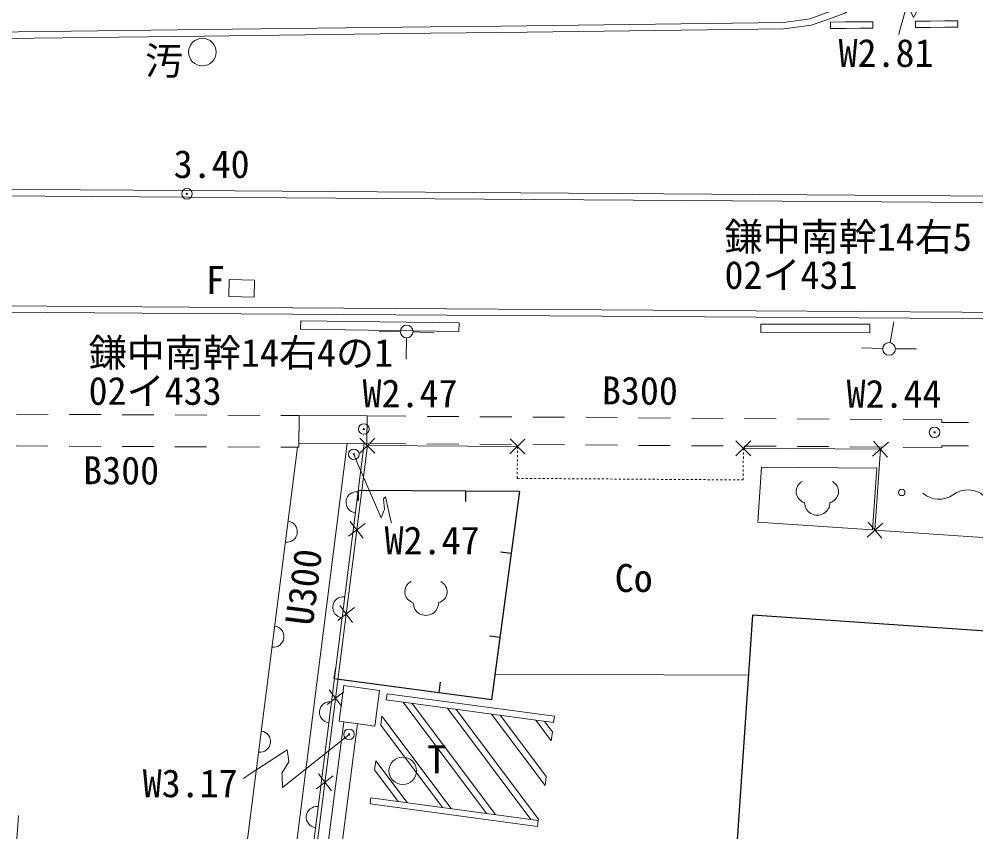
# Model space of a CAD drawing. Units: millimetres on the paper. Extents: x -630 to 607, y -589 to 603.
# Drawn here: x 120.98 to 166.2, y 202.83 to 241.23 of the extents above; entities that cross this region are included whole.
import ezdxf
from ezdxf.enums import TextEntityAlignment as Align

# ---------------------------------------------------------------- set-up
doc = ezdxf.new("R2010")
doc.units = ezdxf.units.MM
doc.linetypes.add('DASHED', pattern=[7.5, 6, -1.5])
doc.layers.add('0-0', color=7, linetype='Continuous')
for name, color, linetype, lineweight in [('0-8_S-BGD', 7, 'Continuous', 13), ('0-9_S-BGD-HTXT', 7, 'Continuous', 13), ('0-A_S-BGD-TXT', 7, 'Continuous', 13)]:
    doc.layers.add(name, color=color, linetype=linetype, lineweight=lineweight)
doc.styles.add('ＭＳ ゴシック', font='')
doc.styles.get('ＭＳ ゴシック').set_extended_font_data('MS Gothic')

# ---------------------------------------------------------------- blocks, each defined once
blk = doc.blocks.new('~1193')
at = {"layer": '0-8_S-BGD'}
blk.add_line((49689055, -156943793), (49686907, -156942365), dxfattribs=at)
blk = doc.blocks.new('~1192')
at = {"layer": '0-8_S-BGD'}
blk.add_line((49688944, -156943960), (49686796, -156942531), dxfattribs=at)
blk = doc.blocks.new('~1191')
at = {"layer": '0-8_S-BGD'}
blk.add_line((49680971, -156938410), (49677875, -156936306), dxfattribs=at)
blk = doc.blocks.new('~1190')
at = {"layer": '0-8_S-BGD'}
blk.add_line((49680858, -156938576), (49677763, -156936472), dxfattribs=at)
blk = doc.blocks.new('~1179')
at = {"layer": '0-8_S-BGD'}
blk.add_line((49676610, -156938154), (49677946, -156939048), dxfattribs=at)
blk = doc.blocks.new('~1178')
at = {"layer": '0-8_S-BGD'}
blk.add_line((49676249.2, -156938695.2), (49677585, -156939588), dxfattribs=at)
blk = doc.blocks.new('~1015')
at = {"layer": '0-8_S-BGD'}
for p, q in [((49670279, -156933926), (49670637.8, -156934165.6)), ((49671053.6, -156934443.3), (49671677.3, -156934859.8)), ((49672093.1, -156935137.5), (49672716.8, -156935554.1)), ((49673132.6, -156935831.7), (49673756.4, -156936248.3)), ((49674172.2, -156936525.9), (49674795.9, -156936942.5)), ((49675211.7, -156937220.2), (49675835.4, -156937636.7)), ((49676251.2, -156937914.4), (49676610, -156938154))]:
    blk.add_line(p, q, dxfattribs=at)
blk = doc.blocks.new('~1014')
at = {"layer": '0-8_S-BGD'}
for p, q in [((49669861, -156934549), (49670220.8, -156934789.2)), ((49670636.6, -156935066.9), (49671260.3, -156935483.4)), ((49671676.1, -156935761.1), (49672299.8, -156936177.6)), ((49672715.6, -156936455.2), (49673339.4, -156936871.8)), ((49673755.2, -156937149.4), (49674378.9, -156937565.9)), ((49674794.7, -156937843.6), (49675418.4, -156938260.1)), ((49675834.2, -156938537.8), (49676194, -156938778))]:
    blk.add_line(p, q, dxfattribs=at)
blk = doc.blocks.new('~1013')
at = {"layer": '0-8_S-BGD'}
for p, q in [((49677946, -156939048), (49678707.8, -156939559)), ((49679123.1, -156939837.5), (49679746, -156940255.3)), ((49680161.2, -156940533.8), (49680784.1, -156940951.5)), ((49681199.3, -156941230.1), (49681822.2, -156941647.8)), ((49682237.4, -156941926.3), (49682860.3, -156942344.1)), ((49683275.6, -156942622.6), (49683898.4, -156943040.4)), ((49684313.7, -156943318.9), (49684936.6, -156943736.7)), ((49685351.8, -156944015.2), (49685974.7, -156944432.9)), ((49686389.9, -156944711.5), (49687012.8, -156945129.2)), ((49687428, -156945407.7), (49688050.9, -156945825.5)), ((49688466.2, -156946104), (49689228, -156946615))]:
    blk.add_line(p, q, dxfattribs=at)
blk = doc.blocks.new('~1012')
at = {"layer": '0-8_S-BGD'}
for p, q in [((49677585, -156939588), (49678346.5, -156940098.8)), ((49678761.7, -156940377.3), (49679384.6, -156940795.1)), ((49679799.8, -156941073.6), (49680422.7, -156941491.4)), ((49680837.9, -156941770), (49681460.7, -156942187.7)), ((49681876, -156942466.3), (49682498.8, -156942884.1)), ((49682914.1, -156943162.6), (49683536.9, -156943580.4)), ((49683952.2, -156943858.9), (49684575, -156944276.7)), ((49684990.3, -156944555.3), (49685613.1, -156944973)), ((49686028.3, -156945251.6), (49686651.2, -156945669.4)), ((49687066.4, -156945947.9), (49687689.3, -156946365.7)), ((49688104.5, -156946644.2), (49688866, -156947155))]:
    blk.add_line(p, q, dxfattribs=at)
blk = doc.blocks.new('~1011')
at = {"layer": '0-8_S-BGD'}
for p, q in [((49689195.5, -156946663.5), (49689719.7, -156947016.2)), ((49690134.6, -156947295.2), (49690756.9, -156947713.9)), ((49691171.8, -156947993), (49691794.1, -156948411.6)), ((49692208.9, -156948690.7), (49692831.2, -156949109.3)), ((49693246.1, -156949388.4), (49693868.4, -156949807)), ((49694283.2, -156950086.1), (49694905.5, -156950504.8)), ((49695320.4, -156950783.8), (49695942.7, -156951202.5)), ((49696357.5, -156951481.6), (49696979.8, -156951900.2)), ((49697394.7, -156952179.3), (49698017, -156952597.9)), ((49698431.8, -156952877), (49699054.1, -156953295.6)), ((49699469, -156953574.7), (49700091.3, -156953993.4)), ((49700506.1, -156954272.4), (49701128.4, -156954691.1)), ((49701543.3, -156954970.2), (49702165.6, -156955388.8)), ((49702580.4, -156955667.9), (49703202.7, -156956086.5)), ((49703617.6, -156956365.6), (49704239.9, -156956784.2)), ((49704654.8, -156957063.3), (49705179, -156957416))]:
    blk.add_line(p, q, dxfattribs=at)
blk = doc.blocks.new('~1010')
at = {"layer": '0-8_S-BGD'}
for p, q in [((49688888.9, -156947120.8), (49689412.8, -156947473.1)), ((49689827.6, -156947752.2), (49690449.9, -156948170.8)), ((49690864.8, -156948449.9), (49691487.1, -156948868.5)), ((49691902, -156949147.5), (49692524.3, -156949566.2)), ((49692939.2, -156949845.2), (49693561.5, -156950263.8)), ((49693976.4, -156950542.9), (49694598.7, -156950961.5)), ((49695013.5, -156951240.6), (49695635.9, -156951659.2)), ((49696050.7, -156951938.2), (49696673, -156952356.9)), ((49697087.9, -156952635.9), (49697710.2, -156953054.5)), ((49698125.1, -156953333.6), (49698747.4, -156953752.2)), ((49699162.3, -156954031.3), (49699784.6, -156954449.9)), ((49700199.5, -156954729), (49700821.8, -156955147.6)), ((49701236.6, -156955426.6), (49701858.9, -156955845.2)), ((49702273.8, -156956124.3), (49702896.1, -156956542.9)), ((49703311, -156956822), (49703933.3, -156957240.6)), ((49704348.2, -156957519.7), (49704872, -156957872))]:
    blk.add_line(p, q, dxfattribs=at)
blk = doc.blocks.new('~909')
at = {"layer": '0-8_S-BGD'}
for p, q in [((49663503, -156930866), (49663833.5, -156931094.4)), ((49664039.2, -156931236.5), (49664450.6, -156931520.7)), ((49664656.2, -156931662.8), (49665067.6, -156931947.1)), ((49665273.3, -156932089.2), (49665684.6, -156932373.4)), ((49662788.2, -156932560), (49662479.6, -156932346.8)), ((49665890.3, -156932515.5), (49666301.6, -156932799.8)), ((49663405.2, -156932986.3), (49662993.9, -156932702.1)), ((49666507.3, -156932941.9), (49666918.7, -156933226.1)), ((49664022.3, -156933412.7), (49663610.9, -156933128.5)), ((49667124.4, -156933368.2), (49667535.7, -156933652.5)), ((49667741.4, -156933794.6), (49668152.7, -156934078.8)), ((49668358.4, -156934220.9), (49668769.8, -156934505.2)), ((49668975.4, -156934647.3), (49669386.8, -156934931.5)), ((49664869.6, -156935092.4), (49664458.3, -156934808.1)), ((49665486.6, -156935518.8), (49665075.3, -156935234.5)), ((49666103.6, -156935945.2), (49665692.3, -156935660.9)), ((49669510.7, -156935898.8), (49669226.5, -156936310.2)), ((49666720.6, -156936371.6), (49666309.3, -156936087.3)), ((49667337.6, -156936798), (49666926.3, -156936513.8)), ((49669084.5, -156936515.8), (49668800.3, -156936927.2)), ((49667954.6, -156937224.4), (49667543.2, -156936940.2))]:
    blk.add_line(p, q, dxfattribs=at)
for points in [[(49664351.8, -156934035.5), (49664536.5, -156933768), (49664227.9, -156933554.8)], [(49664252.6, -156934666), (49664024.9, -156934508.5), (49664209.6, -156934241.1)], [(49669592.5, -156935073.6), (49669923, -156935302), (49669652.8, -156935693.1)], [(49668658.2, -156937132.9), (49668388, -156937524), (49668160.2, -156937366.6)]]:
    blk.add_lwpolyline(points, dxfattribs=at)
blk = doc.blocks.new('~834')
at = {"layer": '0-8_S-BGD'}
blk.add_lwpolyline([(49659481, -156936897), (49665132, -156941194), (49659372.7, -156948768.1)], dxfattribs=at)
blk = doc.blocks.new('~794')
at = {"layer": '0-8_S-BGD'}
blk.add_lwpolyline([(49677527.2, -156939549.4), (49644750, -156977706), (49646335, -156978848), (49645219.4, -156980221.7)], dxfattribs=at)
for centre in [(49676614.4, -156940612), (49674985.3, -156942508.4), (49673356.3, -156944404.8), (49671727.3, -156946301.2)]:
    blk.add_arc(centre, 250, 49.33683, 229.33683, dxfattribs=at)
blk = doc.blocks.new('~793')
at = {"layer": '0-8_S-BGD'}
blk.add_lwpolyline([(49642475, -156980969), (49640918, -156979697), (49676165.1, -156938758.7)], dxfattribs=at)
for centre in [(49674853.2, -156940282.4), (49673222.1, -156942177), (49671590.9, -156944071.5)]:
    blk.add_arc(centre, 250, 229.27215, 49.27215, dxfattribs=at)
blk = doc.blocks.new('~778')
at = {"layer": '0-8_S-BGD'}
for p, q in [((49665868, -156942378), (49665470.8, -156942901.9)), ((49665017.8, -156943499.6), (49664413.7, -156944296.5)), ((49663960.6, -156944894.2), (49663356.5, -156945691.2)), ((49662903.5, -156946288.8), (49662299.4, -156947085.8)), ((49661846.3, -156947683.5), (49661242.2, -156948480.4)), ((49660789.2, -156949078.1), (49660392, -156949602))]:
    blk.add_line(p, q, dxfattribs=at)
for centre in [(49665244.3, -156943200.8), (49664187.2, -156944595.4), (49663130, -156945990), (49662072.8, -156947384.6), (49661015.7, -156948779.2)]:
    blk.add_circle(centre, 75, dxfattribs=at)
blk = doc.blocks.new('~738')
at = {"layer": '0-8_S-BGD'}
for p, q in [((49677516.3, -156939391.8), (49677613.7, -156939882.2)), ((49677810.2, -156939588.3), (49677319.8, -156939685.7)), ((49676239.9, -156940908.3), (49676277.7, -156941406.9)), ((49676009.5, -156941176.5), (49676508, -156941138.7)), ((49680758, -156941558.6), (49680267.6, -156941656.1)), ((49680464, -156941362.1), (49680561.5, -156941852.5)), ((49674933.6, -156942429), (49674971.4, -156942927.5)), ((49674703.2, -156942697.2), (49675201.8, -156942659.3)), ((49673627.4, -156943949.6), (49673665.2, -156944448.2)), ((49673397, -156944217.8), (49673895.5, -156944180)), ((49672321.1, -156945470.2), (49672358.9, -156945968.8)), ((49672090.7, -156945738.4), (49672589.3, -156945700.6))]:
    blk.add_line(p, q, dxfattribs=at)
blk.add_lwpolyline([(49646445.4, -156978759.7), (49644908.9, -156977652.6), (49677565, -156939637), (49680512.8, -156941607.3)], dxfattribs=at)
blk = doc.blocks.new('~737')
at = {"layer": '0-8_S-BGD'}
for p, q in [((49684896.7, -156944341.7), (49684993.3, -156944832.3)), ((49685190.3, -156944538.7), (49684699.7, -156944635.3)), ((49687669.4, -156946639.9), (49687602.9, -156946144.4)), ((49687883.9, -156946358.9), (49687388.4, -156946425.4)), ((49686439.2, -156947668.3), (49686505.6, -156948163.9)), ((49686720.1, -156947882.9), (49686224.6, -156947949.3)), ((49688649.1, -156949356), (49688715.5, -156949851.6)), ((49688930.1, -156949570.6), (49688434.6, -156949637))]:
    blk.add_line(p, q, dxfattribs=at)
blk.add_lwpolyline([(49684945, -156944587), (49687636.2, -156946392.2), (49686472.4, -156947916.1), (49688682.3, -156949603.8)], dxfattribs=at)
blk = doc.blocks.new('111')
at = {"layer": '0-8_S-BGD'}
for p, q in [((49679702.7, -156937817.6), (49679283.5, -156937545)), ((49679743, -156938022.6), (49679458.1, -156938433.6)), ((49679949.6, -156937987.8), (49680353.3, -156938282.7)), ((49689214.7, -156944416.8), (49689560.5, -156944055.7)), ((49688988.6, -156944438.3), (49688580.9, -156944148.9)), ((49689235.8, -156944608.4), (49689651.8, -156944885.7))]:
    blk.add_line(p, q, dxfattribs=at)
for centre, radius in [((49679437.5, -156929726.9), 324.9), ((49679828.4, -156937899.4), 150), ((49689110.9, -156944525.2), 150)]:
    blk.add_circle(centre, radius, dxfattribs=at)
at = {"layer": '0-A_S-BGD-TXT'}
for centre, radius in [((49677287, -156932321), 125), ((49677287, -156932321), 15), ((49677710, -156939262), 125), ((49677710, -156939262), 15), ((49677184, -156939630), 125), ((49677184, -156939630), 15), ((49688922, -156946764), 125), ((49688922, -156946764), 15)]:
    blk.add_circle(centre, radius, dxfattribs=at)
at = {"layer": '0-0'}
for name in ['~909', '~1015', '~1014', '~1191', '~1190', '~834', '~1179', '~793', '~1178', '~1013', '~738', '~794', '~1012', '~778', '~1193', '~1192', '~737', '~1011', '~1010']:
    blk.add_blockref(name, (0, 0), dxfattribs=at)
blk = doc.blocks.new('CenterLine~441')
at = {"layer": '0-8_S-BGD'}
for points in [[(49692133.3, -156937449), (49692431.9, -156937641.6), (49692711.1, -156937821.8), (49692973.6, -156937991.1), (49693055, -156937865.1), (49692792.4, -156937695.7), (49692513.2, -156937515.6), (49692214.7, -156937323)], [(49693817.9, -156938535.8), (49694120.7, -156938731.2), (49694398.9, -156938910.6), (49694658.2, -156939077.9), (49694739.5, -156938951.9), (49694480.2, -156938784.6), (49694202, -156938605.1), (49693899.2, -156938409.8)], [(49695502.4, -156939622.6), (49695799, -156939813.9), (49696074.5, -156939991.7), (49696342.7, -156940164.7), (49696424, -156940038.6), (49696155.8, -156939865.6), (49695880.3, -156939687.9), (49695583.7, -156939496.5)], [(49697187, -156940709.4), (49697455.2, -156940882.4), (49697730.7, -156941060.1), (49698027.3, -156941251.5), (49698108.6, -156941125.4), (49697812, -156940934.1), (49697536.5, -156940756.3), (49697268.3, -156940583.3)], [(49698871.5, -156941796.1), (49699130.8, -156941963.4), (49699409, -156942142.9), (49699711.8, -156942338.2), (49699793.1, -156942212.2), (49699490.3, -156942016.8), (49699212.1, -156941837.4), (49698952.8, -156941670.1)], [(49700556, -156942882.9), (49700818.6, -156943052.3), (49701097.8, -156943232.4), (49701396.3, -156943425), (49701477.7, -156943299), (49701179.1, -156943106.4), (49700899.9, -156942926.2), (49700637.4, -156942756.9)]]:
    blk.add_lwpolyline(points, close=True, dxfattribs=at)
blk = doc.blocks.new('CenterLine~440')
at = {"layer": '0-8_S-BGD'}
for points in [[(49691288.6, -156936718.9), (49685670.1, -156933108.5), (49684263.8, -156932203.4), (49679762.6, -156929306.9), (49671301.3, -156923862.1), (49666568, -156920802.1), (49658110.6, -156915351)], [(49671220, -156923988.2), (49679681.4, -156929433.1), (49684182.6, -156932329.6), (49685588.9, -156933234.7), (49691207.4, -156936845.1)]]:
    blk.add_lwpolyline(points, dxfattribs=at)
blk = doc.blocks.new('CenterLine~439')
at = {"layer": '0-8_S-BGD'}
blk.add_lwpolyline([(49691207.4, -156936845.1), (49691635.7, -156937055), (49691792.6, -156937130.3), (49692194.2, -156937229.5), (49692608.3, -156937331.8), (49692788.4, -156937334.1), (49693280.1, -156937344.6), (49693295.9, -156937195.4), (49692812.8, -156937184.7), (49692636.2, -156937183.6), (49692229.8, -156937082.5), (49691847.4, -156936987.2), (49691697.7, -156936917.6), (49691288.6, -156936718.9)], dxfattribs=at)
blk = doc.blocks.new('CenterLine~424')
at = {"layer": '0-8_S-BGD'}
for points in [[(49739691.7, -156973998.7), (49709292.3, -156953668.8), (49701672.3, -156948585.3), (49677328.8, -156932258.7), (49668966.2, -156926650.2), (49664285.5, -156923503)], [(49668882.7, -156926774.8), (49677245.2, -156932383.3), (49701588.8, -156948709.9), (49709208.8, -156953793.5), (49739608.3, -156974123.3), (49739691.7, -156973998.7)]]:
    blk.add_lwpolyline(points, dxfattribs=at)
blk = doc.blocks.new('CenterLine~423')
at = {"layer": '0-8_S-BGD'}
for points in [[(49737989.7, -156976188.7), (49707703.7, -156955915.1), (49700123.6, -156950846.3), (49675863.7, -156934586.7), (49667480.5, -156928968), (49662783.6, -156925822.1)], [(49667397, -156929092.6), (49675780.3, -156934711.3), (49700040.1, -156950970.9), (49707620.2, -156956039.8), (49737906.3, -156976313.3), (49737989.7, -156976188.7)]]:
    blk.add_lwpolyline(points, dxfattribs=at)
blk = doc.blocks.new('~422')
at = {"layer": '0-8_S-BGD'}
blk.add_lwpolyline([(49676773, -156934891), (49677266, -156935232.9), (49677494, -156934904.2), (49677001, -156934562.3)], close=True, dxfattribs=at)
blk = doc.blocks.new('~421')
at = {"layer": '0-8_S-BGD'}
blk.add_lwpolyline([(49677192.2, -156939325.5), (49644162.7, -156977775.8), (49646101.2, -156979172.5)], dxfattribs=at)
blk = doc.blocks.new('~417')
at = {"layer": '0-8_S-BGD'}
blk.add_lwpolyline([(49674615.9, -156944619.5), (49673976.4, -156944059.6), (49673416.5, -156944699.1), (49674056, -156945259)], close=True, dxfattribs=at)
blk = doc.blocks.new('~411')
at = {"layer": '0-8_S-BGD'}
for centre in [(49687492.3, -156947522.6), (49689471.3, -156948948.1), (49691450.3, -156950373.6), (49693429.3, -156951799.2), (49695408.4, -156953224.7)]:
    blk.add_circle(centre, 75, dxfattribs=at)
for centre, start, end in [((49688455.9, -156947655.7), 195.91253, 272.55482), ((49688507.7, -156948814.9), 15.91253, 92.55482), ((49690435, -156949081.3), 195.91253, 272.55482), ((49690486.7, -156950240.5), 15.91253, 92.55482), ((49692414, -156950506.8), 195.91253, 272.55482), ((49692465.7, -156951666), 15.91253, 92.55482), ((49694393, -156951932.4), 195.91253, 272.55482), ((49694444.7, -156953091.6), 15.91253, 92.55482)]:
    blk.add_arc(centre, 580.2, start, end, dxfattribs=at)
blk = doc.blocks.new('平面図')
at = {"layer": '0-8_S-BGD'}
for p, q in [((49677763, -156936472), (49677875, -156936306)), ((49676610, -156938154), (49676194, -156938778)), ((49680858, -156938576), (49680971, -156938410)), ((49677946, -156939048), (49677585, -156939588)), ((49686907, -156942365), (49686796, -156942531)), ((49688944, -156943960), (49689055, -156943793)), ((49674186.5, -156945319.5), (49674327.1, -156945158.7)), ((49674327.1, -156945158.7), (49674490.9, -156947884.6)), ((49674928.4, -156945162.8), (49675125.4, -156948439.2)), ((49674186.5, -156945319.5), (49674332.3, -156947745.9)), ((49675087.1, -156945301.5), (49675284, -156948577.9)), ((49684267, -156946232), (49685056, -156945198.8)), ((49685056, -156945198.8), (49687315.1, -156946714.1)), ((49675918.4, -156949132.5), (49675721.5, -156945856.1)), ((49673483.5, -156946123.7), (49673624.1, -156945962.9)), ((49673624.1, -156945962.9), (49673697.9, -156947191.3)), ((49676074.3, -156949226.6), (49675880.1, -156945994.8)), ((49673483.5, -156946123.7), (49673539.3, -156947052.6)), ((49684267, -156946232), (49686424.9, -156947879.9)), ((49676514.5, -156946549.4), (49676640.8, -156948650.7)), ((49676673.1, -156946688.1), (49676781.4, -156948489.8)), ((49687315.1, -156946714.1), (49686424.9, -156947879.9)), ((49689228, -156946615), (49689195.5, -156946663.5)), ((49688888.9, -156947120.8), (49688866, -156947155)), ((49677343.8, -156947846.5), (49677307.5, -156947242.7)), ((49677484.4, -156947685.7), (49677466.1, -156947381.4)), ((49677484.4, -156947685.7), (49677343.8, -156947846.5)), ((49676781.4, -156948489.8), (49676640.8, -156948650.7))]:
    blk.add_line(p, q, dxfattribs=at)
at = {"layer": '0-8_S-BGD', "linetype": 'DASHED'}
for p, q in [((49680092.8, -156942233.5), (49680538.4, -156941569.1)), ((49680092.8, -156942233.5), (49684528.1, -156945208.5)), ((49684528.1, -156945208.5), (49684973.7, -156944544.2))]:
    blk.add_line(p, q, dxfattribs=at)
at = {"layer": '0-8_S-BGD'}
for points in [[(49674720, -156944781.3), (49677726, -156947409.3), (49677627.3, -156947522.3), (49674621.3, -156944894.3)], [(49673047.4, -156946622.5), (49676053.4, -156949250.5), (49675954.6, -156949363.5), (49672948.6, -156946735.5)]]:
    blk.add_lwpolyline(points, close=True, dxfattribs=at)
blk.add_lwpolyline([(49676053.4, -156949250.5), (49676059.8, -156949243.1), (49676074.3, -156949226.6)], dxfattribs=at)
for centre, radius, start, end in [((49676621.7, -156943151), 268, 82.63035, 221.87748), ((49676672.4, -156943495.3), 300, 146.54333, 326.54333), ((49677009.1, -156943406.9), 268, 251.20917, 30.4563), ((49685642.9, -156946276.4), 268, 82.63035, 221.87748), ((49685693.6, -156946620.7), 300, 146.54333, 326.54333), ((49686030.3, -156946532.4), 268, 251.20917, 30.4563)]:
    blk.add_arc(centre, radius, start, end, dxfattribs=at)
at = {"layer": '0-0'}
for name in ['CenterLine~440', 'CenterLine~424', 'CenterLine~423', '~422', 'CenterLine~439', 'CenterLine~441', '~421', '~417', '~411']:
    blk.add_blockref(name, (0, 0), dxfattribs=at)
at = {"layer": '0-8_S-BGD', "style": 'ＭＳ ゴシック'}
for s, rotation, p in [('汚', 326.543, (49677904.4, -156929592.1)), ('鎌中南幹14右4の1', 326.543, (49672986.6, -156934613.3)), ('F', 326.543, (49676247.5, -156934704.5)), ('02イ433', 326.543, (49672490.4, -156935364.1)), ('B300', 326.264, (49671347.2, -156936855.6)), ('鎌中南幹14右5', 326.543, (49687034.4, -156940613.1)), ('U300', 49.337, (49674281.6, -156942615.7)), ('02イ431', 326.543, (49686538.2, -156941364)), ('B300', 326.15, (49682614.8, -156942040.8)), ('Co', 326.543, (49680425.9, -156945909.4)), ('T', 326.543, (49674367.5, -156947042.9))]:
    blk.add_text(s, height=659.8, rotation=rotation, dxfattribs=at).set_placement(p, align=Align.BOTTOM_LEFT)
blk = doc.blocks.new('~288')
at = {"layer": '0-8_S-BGD'}
blk.add_line((49677102.4, -156945805.3), (49682089.8, -156949127.5), dxfattribs=at)
blk = doc.blocks.new('~280')
at = {"layer": '0-8_S-BGD'}
blk.add_line((49664899.9, -156955246.8), (49673748.3, -156944989.6), dxfattribs=at)
blk = doc.blocks.new('~279')
at = {"layer": '0-8_S-BGD'}
blk.add_line((49664656.3, -156955024.3), (49673500.2, -156944772.3), dxfattribs=at)
blk = doc.blocks.new('~257')
at = {"layer": '0-8_S-BGD', "lineweight": 25}
blk.add_lwpolyline([(49682950, -156948001), (49661674.7, -156975861), (49676467.4, -156987157.5), (49697768.7, -156959263.4), (49693227.6, -156955795.6), (49694540, -156954077), (49688682.3, -156949603.8), (49687343.9, -156951356.4)], close=True, dxfattribs=at)
blk = doc.blocks.new('~226')
at = {"layer": '0-8_S-BGD', "lineweight": 25}
for p, q in [((49676802, -156940393.7), (49676662.7, -156940601.3)), ((49678911.3, -156941808.6), (49678772.1, -156942016.2)), ((49678991.1, -156943635.8), (49678802.6, -156943471.6)), ((49673874.5, -156943801.5), (49674038.7, -156943613)), ((49677677.9, -156945144.2), (49677489.3, -156944980.1)), ((49675760.2, -156945443.2), (49675924.3, -156945254.6))]:
    blk.add_line(p, q, dxfattribs=at)
blk.add_lwpolyline([(49676802, -156940393.7), (49679966, -156942516), (49676703, -156946264), (49673874.5, -156943801.5)], dxfattribs=at)
blk = doc.blocks.new('222')
at = {"layer": '0-8_S-BGD'}
blk.add_circle((49674024.5, -156946507.2), 325.2, dxfattribs=at)
at = {"layer": '0-A_S-BGD-TXT'}
for radius in [125, 15]:
    blk.add_circle((49673441, -156945089), radius, dxfattribs=at)
at = {"layer": '0-0'}
for name in ['~226', '~279', '~280', '~288', '~257']:
    blk.add_blockref(name, (0, 0), dxfattribs=at)
blk = doc.blocks.new('標高')
at = {"layer": '0-9_S-BGD-HTXT'}
for points in [[(49694831, -156937829), (49694660, -156937925.7), (49693910.2, -156938310.7), (49693938.3, -156938127.9), (49693941.2, -156938109.2), (49693972.1, -156938050.4), (49693973.2, -156938038.1), (49693980.7, -156937947.9), (49693474.8, -156938384.6), (49693402, -156938453.1)], [(49677184, -156939630), (49677143.3, -156939820.4), (49676893.3, -156941236.5), (49677038.6, -156941138.6), (49677067.4, -156941119.2), (49677190.9, -156940896.4), (49677211.5, -156940892.6), (49677253, -156940884.8), (49677049.2, -156941426.7), (49677031.9, -156941471.2)], [(49673441, -156945089), (49673141.3, -156945123.6), (49671436.1, -156945264.8), (49671582.2, -156945031.2), (49671615.8, -156944977.3), (49671895.6, -156944848.3), (49671928, -156944778.4), (49672016, -156944589), (49671008.5, -156944578.1), (49670784.1, -156944578.9)]]:
    blk.add_lwpolyline(points, dxfattribs=at)
at = {"layer": '0-9_S-BGD-HTXT', "style": 'ＭＳ ゴシック'}
for s, p in [('3.40', (49677120.9, -156932001.5)), ('W2.81', (49691680, -156938474.6)), ('W2.47', (49677859, -156938982.1)), ('W2.47', (49676378.6, -156942169.1)), ('W3.17', (49668444.8, -156943805)), ('W2.44', (49687398.1, -156945297.5))]:
    blk.add_text(s, height=659.8, rotation=326.543, dxfattribs=at).set_placement(p, align=Align.BOTTOM_LEFT)

msp = doc.modelspace()

# ---------------------------------------------------------------- block references
at = {"layer": '0-0', "xscale": 0.002, "yscale": 0.002, "rotation": 33.45667}
for name in ['平面図', '111', '標高', '222']:
    msp.add_blockref(name, (-255798.432, 207316.394), dxfattribs=at)

doc.saveas('drawing.dxf')
